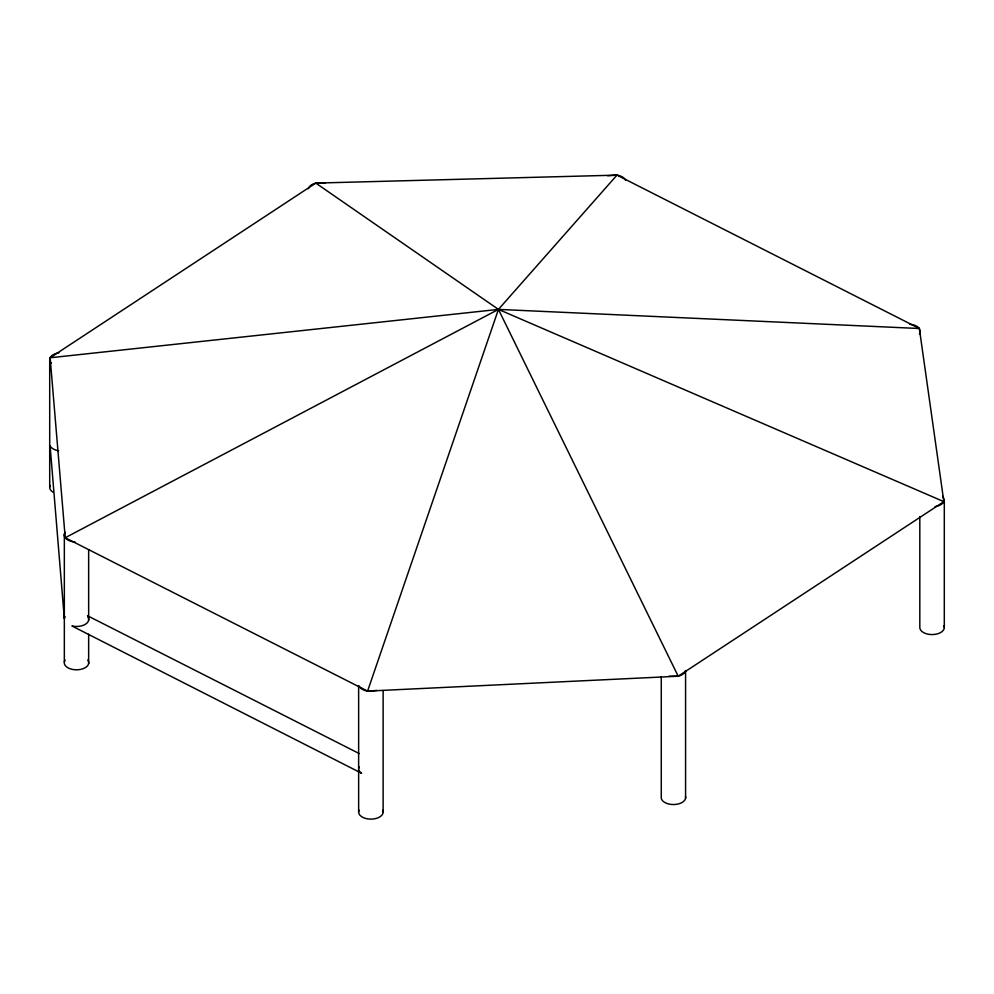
<?xml version="1.0" encoding="UTF-8"?>
<svg xmlns="http://www.w3.org/2000/svg" width="994" height="994" viewBox="0 0 994 994"><rect width="100%" height="100%" fill="white"/><g stroke="black" fill="none" stroke-linecap="round" stroke-linejoin="round"><path stroke-width="1.49" d="M935.106 506.592L938.063 505.909A12.251 7.07 0 0 0 943.853 501.647L944.3 499.82L942.722 496.279M359.02 686.059L360.213 687.773A12.251 7.07 0 0 0 367.594 691.103L498.441 309.395L616.976 175.13A12.251 7.07 0 0 1 624.356 178.473L625.549 180.187M919.438 333.909L920.233 332.12L919.351 328.505A12.251 7.07 0 0 0 912.666 324.703L909.572 324.243M376.9 690.457L367.594 691.103L65.219 537.742L50.147 357.765L315.794 183.095L325.162 183.045M668.838 676.268L678.206 676.218L943.853 501.647L919.351 328.505L616.976 175.13L607.669 175.789M65.219 537.742L498.441 309.395L919.351 328.505M50.147 357.765L498.441 309.395L943.853 501.647M367.594 691.103L678.206 676.218A12.251 7.07 0 0 0 684.779 672.366L685.574 670.577L685.574 798.331M308.426 188.736A12.251 7.07 0 0 1 315.794 183.095L616.976 175.13M74.997 541.991L71.903 541.531A12.251 7.07 0 0 1 65.144 532.324M87.522 615.758L359.194 753.551M315.794 183.095L498.441 309.395L678.206 676.218M944.3 499.82L944.3 627.574M919.81 516.607L919.81 627.438A12.251 7.07 0 0 0 933.528 634.52A12.251 7.07 0 0 0 943.915 625.748M661.271 676.541L661.271 796.604A12.251 7.07 0 0 0 673.534 804.544A12.251 7.07 0 0 0 685.549 796.492M383.125 690.532L383.125 812.135M358.635 685.761L358.635 768.66M358.635 770.201L358.635 811.986M88.652 549.657L88.652 620.268M88.652 634.197L88.652 663.594M64.337 534.113L64.337 661.88M49.7 359.604L49.7 487.246M51.278 363.145A12.251 7.07 0 0 1 58.894 352.82M53.191 492.278A12.251 7.07 0 0 1 50.147 485.42M87.77 659.979A12.251 7.07 0 0 1 76.6 669.807A12.251 7.07 0 0 1 65.144 660.091M382.752 810.296A12.251 7.07 0 0 1 376.9 818.211A12.251 7.07 0 0 1 362.139 817.006L360.213 815.527A12.251 7.07 0 0 1 359.095 810.16M359.095 766.834A12.251 7.07 0 0 0 360.213 772.201L361.592 773.257L71.903 625.959A12.251 7.07 0 0 0 85.223 624.369A12.251 7.07 0 0 0 87.77 616.653M58.658 450.804A12.251 7.07 0 0 1 50.085 445.759L64.337 618.541A12.251 7.07 0 0 1 65.144 616.765"/></g></svg>
